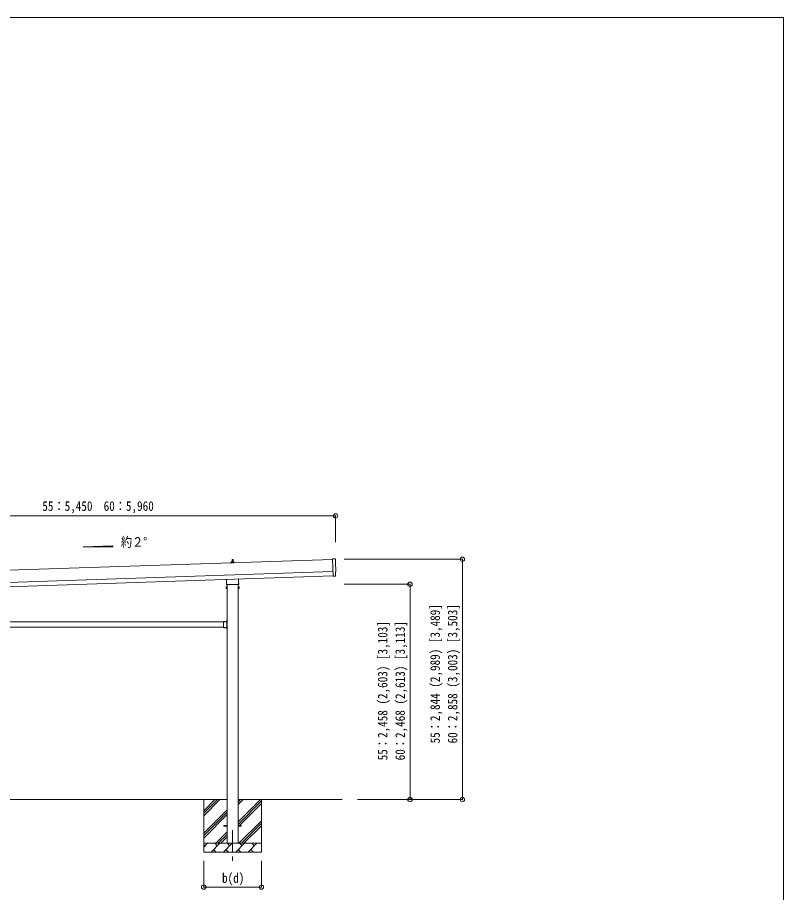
# Model space of a CAD drawing. Units: millimetres at full size, sheet at 1:50; details may follow other scales. Extents: x -14053 to 14053, y -9700 to 9700.
# Drawn here: x 4596 to 13347, y -293 to 9700 of the extents above; entities that cross this region are included whole.
import ezdxf
from ezdxf.enums import TextEntityAlignment as Align

# ---------------------------------------------------------------- set-up
doc = ezdxf.new("R2010")
doc.units = ezdxf.units.MM
doc.header["$LTSCALE"] = 50
doc.header["$PDMODE"] = 32
doc.header["$PDSIZE"] = 50
doc.linetypes.add('CHAIN1', pattern=[8, 5, -1, 1, -1])
doc.linetypes.add('USER8', pattern=[4, 3, -1])
for name, color, linetype, lineweight in [('0-2_建具', 4, 'Continuous', 9), ('0-3_階段', 7, 'CHAIN1', 9), ('0-4_設備', 7, 'Continuous', 9), ('0-7_ハッチ', 7, 'Continuous', 9), ('0-8_外構', 6, 'Continuous', 9), ('F-0_ﾚｲﾔ240', 7, 'Continuous', 9)]:
    doc.layers.add(name, color=color, linetype=linetype, lineweight=lineweight)
doc.styles.add('ＭＳ ゴシック', font='')
doc.styles.get('ＭＳ ゴシック').set_extended_font_data('MS Gothic')

msp = doc.modelspace()

# ---------------------------------------------------------------- linework, layer by layer
at = {"layer": '0-2_建具'}
for p, q in [((8194.5, 3511.88), (2811.49, 3332.45)), ((7047.14, 3486.39), (7047.86, 3509.92)), ((7048.86, 3510.89), (7057.41, 3510.89)), ((7058.41, 3509.92), (7059.14, 3486.39)), ((7034.89, 3470.89), (7034.89, 3478.61)), ((7071.39, 3470.89), (7034.89, 3470.89)), ((7035.27, 3479.39), (7071, 3479.39)), ((7035.65, 3479.58), (7042.37, 3481.21)), ((7042.75, 3481.39), (7063.52, 3481.39)), ((7043.14, 3482.18), (7043.14, 3486.39)), ((7044.14, 3486.39), (7062.14, 3486.39)), ((7063.14, 3482.18), (7063.14, 3486.39)), ((7070.62, 3479.58), (7063.9, 3481.21)), ((7071.39, 3470.89), (7071.39, 3478.61)), ((2816.16, 3192.52), (8199.17, 3371.96)), ((2817.82, 3142.55), (8200.83, 3321.99)), ((8200.92, 3319.22), (8200.96, 3318.22)), ((8220.58, 3318.87), (8227.48, 3319.46)), ((6979.14, 3198.63), (6979.9, 3199.95)), ((6979.14, 3198.63), (6979.14, 3181.63)), ((6983.14, 3228.13), (6983.14, 3233.63)), ((6984.84, 3236.9), (6984.84, 3281.45)), ((7121.07, 3224.63), (6985.2, 3224.63)), ((6990.64, 3224.63), (6990.64, 268.8)), ((7115.64, 268.8), (7115.64, 3224.63)), ((7121.44, 3286.01), (7121.44, 3236.9)), ((7123.14, 3233.63), (7123.14, 3228.13)), ((7127.14, 3198.63), (7126.38, 3199.95)), ((7127.14, 3198.63), (7127.14, 3181.63)), ((6979.14, 3181.63), (6979.9, 3180.32)), ((6986.14, 3195.04), (6979.9, 3195.04)), ((6986.14, 3185.22), (6979.9, 3185.22)), ((6986.14, 3180.32), (6979.9, 3180.32)), ((6988.64, 3180.93), (6986.14, 3180.93)), ((7117.64, 3180.93), (7120.14, 3180.93)), ((7120.14, 3195.04), (7126.38, 3195.04)), ((7120.14, 3185.22), (7126.38, 3185.22)), ((7120.14, 3180.32), (7126.38, 3180.32)), ((7127.14, 3181.63), (7126.38, 3180.32)), ((6948.64, 2799.8), (6948.64, 2733.8)), ((6948.64, 2799.8), (6988.64, 2799.8)), ((6951.74, 2800.31), (6951.74, 2799.8)), ((6951.74, 2799.8), (6963.54, 2799.8)), ((6988.13, 2815.7), (6988.64, 2815.7)), ((6988.64, 2819.8), (6990.64, 2819.8)), ((6988.64, 2819.8), (6988.64, 2799.8)), ((6988.64, 2815.7), (6988.64, 2803.9)), ((6990.64, 2812.8), (6988.64, 2812.8)), ((6990.64, 2806.8), (6988.64, 2806.8)), ((6990.64, 2819.8), (6990.64, 2799.8)), ((4057.64, 2796.8), (6948.64, 2796.8)), ((4057.64, 2736.8), (6948.64, 2736.8)), ((6948.64, 2733.8), (6988.64, 2733.8)), ((6951.74, 2733.29), (6951.74, 2733.8)), ((6951.74, 2733.8), (6963.54, 2733.8)), ((6984.64, 2736.8), (6990.14, 2736.8)), ((6988.64, 2735.8), (6984.64, 2735.8)), ((6988.13, 2729.7), (6988.64, 2729.7)), ((6988.64, 2795.8), (6988.64, 2737.8)), ((6988.64, 2733.8), (6988.64, 2713.8)), ((6988.64, 2729.7), (6988.64, 2717.9)), ((6990.64, 2726.8), (6988.64, 2726.8)), ((6990.64, 2720.8), (6988.64, 2720.8)), ((6988.64, 2713.8), (6990.64, 2713.8)), ((6990.64, 2733.8), (6990.64, 2713.8)), ((6953.14, 473.3), (6990.64, 473.3)), ((6953.14, 464.3), (6953.14, 473.3)), ((6953.14, 464.3), (6990.64, 464.3)), ((7115.64, 473.3), (7153.14, 473.3)), ((7115.64, 464.3), (7153.14, 464.3)), ((7153.14, 464.3), (7153.14, 473.3))]:
    msp.add_line(p, q, dxfattribs=at)
for points in [[(8225.94, 3516.36), (8194.33, 3516.96), (8200.92, 3319.22)], [(8219.83, 3319.12), (8219.14, 3319.73), (8200.96, 3318.22)], [(8230.22, 3322.55), (8228.65, 3369.55), (8229.25, 3369.57)], [(6986.14, 3180.32), (6986.14, 3199.95), (6979.9, 3199.95)], [(6986.14, 3180.93), (6986.14, 3199.33), (6988.64, 3199.33)], [(7120.14, 3180.93), (7120.14, 3199.33), (7117.64, 3199.33)], [(7120.14, 3180.32), (7120.14, 3199.95), (7126.38, 3199.95)], [(6951.74, 2800.31), (6963.54, 2800.31), (6963.54, 2799.8)], [(6988.13, 2815.7), (6988.13, 2803.9), (6988.64, 2803.9)], [(6951.74, 2733.29), (6963.54, 2733.29), (6963.54, 2733.8)], [(6988.64, 2795.8), (6984.64, 2795.8), (6984.64, 2797.8), (6988.64, 2797.8)], [(6984.64, 2796.8), (6990.14, 2796.8), (6990.14, 2736.8)], [(6988.64, 2737.8), (6984.64, 2737.8), (6984.64, 2735.8)], [(6988.13, 2729.7), (6988.13, 2717.9), (6988.64, 2717.9)]]:
    msp.add_lwpolyline(points, dxfattribs=at)
for points in [[(6988.64, 3179.63), (6988.64, 3200.63), (6990.64, 3200.63), (6990.64, 3179.63)], [(7117.64, 3179.63), (7117.64, 3200.63), (7115.64, 3200.63), (7115.64, 3179.63)]]:
    msp.add_lwpolyline(points, close=True, dxfattribs=at)
at = {"layer": '0-2_建具', "linetype": 'USER8'}
for points in [[(6955.14, 2802.41), (6956.49, 2799.63), (6957.64, 2799.02)], [(6960.14, 2802.41), (6958.78, 2799.63), (6957.64, 2799.02)], [(6986.03, 2812.3), (6988.8, 2810.94), (6989.41, 2809.8)], [(6986.03, 2807.3), (6988.8, 2808.65), (6989.41, 2809.8)], [(6955.14, 2731.19), (6956.49, 2733.97), (6957.64, 2734.57)], [(6960.14, 2731.19), (6958.78, 2733.97), (6957.64, 2734.57)], [(6986.03, 2726.3), (6988.8, 2724.94), (6989.41, 2723.8)], [(6986.03, 2721.3), (6988.8, 2722.65), (6989.41, 2723.8)]]:
    msp.add_lwpolyline(points, dxfattribs=at)
at = {"layer": '0-2_建具'}
for centre, radius, start, end in [((7048.86, 3509.89), 1, 90, 178.60509), ((7057.41, 3509.89), 1, 1.39491, 90), ((7035.89, 3478.61), 1, 103.62699, 180), ((7042.14, 3482.18), 1, 283.62699, 0), ((7047.22, 3485.76), 4.13, 90, 171.17633), ((7044.14, 3485.39), 1, 90, 180), ((7056.47, 3486.39), 4.83, 133.60282, 180), ((7049.8, 3486.39), 4.83, 0, 46.39718), ((7059.05, 3485.76), 4.13, 8.82367, 90), ((7062.14, 3485.39), 1, 0, 90), ((7064.14, 3482.18), 1, 180, 256.37301), ((7070.39, 3478.61), 1, 0, 76.37301), ((6983.48, 3197.49), 4.34, 145.61575, 214.38425), ((6987.14, 3233.63), 4, 125.09963, 180), ((6987.14, 3228.13), 4, 180, 194.47751), ((6987.14, 3228.13), 4, 194.47751, 241.04498), ((7119.14, 3228.13), 4, 298.95502, 345.52249), ((7119.14, 3233.63), 4, 0, 54.90037), ((7119.14, 3228.13), 4, 345.52249, 0), ((7122.79, 3197.49), 4.34, 325.61575, 34.38425), ((6983.48, 3182.77), 4.34, 145.61575, 214.38425), ((6995.38, 3190.13), 16.24, 162.41205, 197.58795), ((7110.9, 3190.13), 16.24, 342.41205, 17.58795), ((7122.79, 3182.77), 4.34, 325.61575, 34.38425), ((6957.64, 2794.57), 8.23, 44.2189, 135.7811), ((6993.87, 2809.8), 8.23, 134.2189, 225.7811), ((6988.64, 2799.8), 2, 270, 0), ((6957.64, 2739.03), 8.23, 224.2189, 315.7811), ((6993.87, 2723.8), 8.23, 134.2189, 225.7811), ((6988.64, 2733.8), 2, 0, 90)]:
    msp.add_arc(centre, radius, start, end, dxfattribs=at)
for centre, major_axis, ratio, start_param, end_param in [((8225.88, 3513.37), (3, 0.1), 0.99863, 6.2683889, 7.8016218), ((12991.45, 3601.75), (-4760.73, -158.69), 0.99863, 6.2683889, 6.2976778), ((8220.49, 3319.87), (0.75, -0.666), 0.9974, 4.712389, 5.5252311), ((8227.22, 3322.46), (2.25, -2), 0.9974, 5.5252311, 7.0411395), ((8229.11, 3373.97), (4.4, 0.15), 0.99863, 4.712389, 6.2976778)]:
    msp.add_ellipse(centre, major_axis=major_axis, ratio=ratio, start_param=start_param, end_param=end_param, dxfattribs=at)
at = {"layer": '0-3_階段'}
msp.add_line((7053.14, 418.8), (7053.14, 69.8), dxfattribs=at)
at = {"layer": '0-4_設備'}
for p, q in [((6990.64, 768.8), (4015.64, 768.8)), ((6723.14, 768.8), (6723.14, 168.8)), ((6723.14, 583.75), (6908.19, 768.8)), ((6723.14, 612.03), (6879.9, 768.8)), ((6723.14, 640.32), (6851.62, 768.8)), ((8304.02, 768.8), (7115.64, 768.8)), ((7115.64, 513.7), (7370.74, 768.8)), ((7115.64, 711.69), (7172.75, 768.8)), ((7115.64, 739.97), (7144.46, 768.8)), ((7115.64, 485.42), (7383.14, 752.92)), ((7115.64, 457.13), (7383.14, 724.63)), ((7383.14, 768.8), (7383.14, 168.8)), ((6723.14, 385.76), (6990.64, 653.26)), ((6723.14, 357.47), (6990.64, 624.97)), ((6723.14, 329.19), (6990.64, 596.69)), ((7125.29, 268.8), (7383.14, 526.64)), ((7153.58, 268.8), (7383.14, 498.36)), ((7181.86, 268.8), (7383.14, 470.07)), ((6860.74, 268.8), (6990.64, 398.7)), ((6889.02, 268.8), (6990.64, 370.42)), ((6917.3, 268.8), (6990.64, 342.13)), ((6723.14, 268.8), (7383.14, 268.8)), ((6723.14, 225.91), (6766.03, 268.8)), ((6737.48, 240.24), (6723.14, 254.58)), ((6807.45, 168.8), (6907.45, 268.8)), ((6878.9, 240.24), (6850.34, 268.8)), ((6948.87, 168.8), (7048.87, 268.8)), ((7020.32, 240.24), (6991.77, 268.8)), ((7090.29, 168.8), (7190.29, 268.8)), ((7161.74, 240.24), (7133.19, 268.8)), ((7231.72, 168.8), (7331.72, 268.8)), ((7303.16, 240.24), (7274.61, 268.8)), ((7379.85, 268.8), (7383.14, 272.08)), ((7383.14, 168.8), (6723.14, 168.8)), ((6836, 197.35), (6864.56, 168.8)), ((6977.43, 197.35), (7005.98, 168.8)), ((7118.85, 197.35), (7147.4, 168.8)), ((7260.27, 197.35), (7288.82, 168.8))]:
    msp.add_line(p, q, dxfattribs=at)
at = {"layer": '0-7_ハッチ', "color": 4}
for p, q in [((5347.82, 3653.99), (5683.82, 3666.4)), ((5683.82, 3653.99), (5347.82, 3653.99)), ((5683.82, 3666.4), (5683.82, 3653.99))]:
    msp.add_line(p, q, dxfattribs=at)
at = {"layer": '0-8_外構'}
for p, q in [((2780.49, 4007.77), (8230.16, 4007.77)), ((8230.16, 4007.77), (8230.16, 3707.77)), ((9679.16, 3512.91), (8329.16, 3512.91)), ((9679.16, 3512.91), (9679.16, 768.8)), ((9080.16, 3227.13), (8329.16, 3227.13)), ((9080.16, 3227.13), (9080.16, 768.8)), ((9080.16, 768.8), (8479.16, 768.8)), ((9679.16, 768.8), (8479.16, 768.8)), ((6723.14, -230.2), (6723.14, 69.8)), ((7383.14, -230.2), (7383.14, 69.8)), ((6723.14, -230.2), (7383.14, -230.2))]:
    msp.add_line(p, q, dxfattribs=at)
for p in [(8230.16, 4007.77), (9679.16, 3512.91), (9080.16, 3227.13), (9080.16, 768.8), (9679.16, 768.8), (6723.14, -230.2), (7383.14, -230.2)]:
    msp.add_point(p, dxfattribs=at)
at = {"layer": 'F-0_ﾚｲﾔ240', "color": 5, "lineweight": 5}
for p, q in [((-14053.43, 9700), (13346.57, 9700)), ((13346.57, 9700), (13346.57, -9700))]:
    msp.add_line(p, q, dxfattribs=at)

# ---------------------------------------------------------------- texts
at = {"layer": '0-7_ハッチ', "style": 'ＭＳ ゴシック', "width": 0.85}
msp.add_text('約２°', height=110, dxfattribs=at).set_placement((5778.02, 3622.1), align=Align.BOTTOM_LEFT)
at = {"layer": '0-8_外構', "color": 7, "style": 'ＭＳ ゴシック', "width": 0.85}
for s, p in [('55：5,450\u300060：5,960', (4880.33, 4032.77)), ('b(d)', (6933.14, -215.2))]:
    msp.add_text(s, height=110, dxfattribs=at).set_placement(p, align=Align.BOTTOM_LEFT)
for s, p in [('55：2,844 (2,989) [3,489]', (9454.16, 1409.61)), ('60：2,858 (3,003) [3,503]', (9654.16, 1409.61)), ('55：2,458 (2,603) [3,103]', (8855.16, 1216.72)), ('60：2,468 (2,613) [3,113]', (9055.16, 1216.72))]:
    msp.add_text(s, height=110, rotation=90, dxfattribs=at).set_placement(p, align=Align.BOTTOM_LEFT)

doc.saveas('drawing.dxf')
